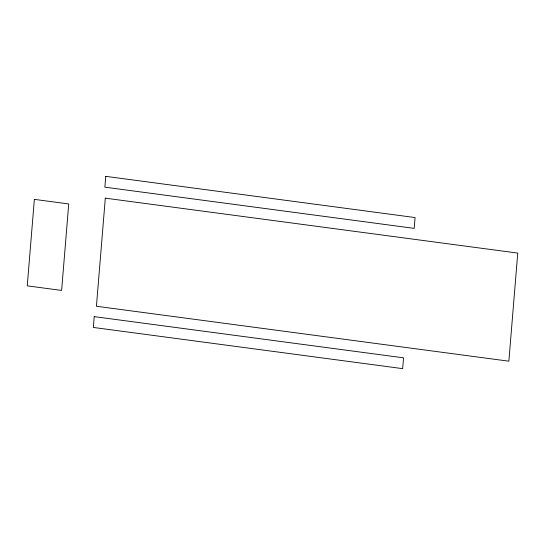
<?xml version="1.0" encoding="UTF-8"?>
<svg xmlns="http://www.w3.org/2000/svg" width="545" height="545" viewBox="0 0 545 545"><rect width="100%" height="100%" fill="white"/><g stroke="black" fill="none" stroke-linecap="round" stroke-linejoin="round"><path stroke-width="0.82" d="M34.362 199.375L27.25 285.853L61.619 290.43L68.731 203.953L34.362 199.375M94.21 316.631L93.324 327.443L402.653 368.645L403.538 357.833L94.21 316.631M105.75 176.355L104.858 187.167L414.186 228.369L415.079 217.557L105.75 176.355M105.314 198.155L96.424 306.256L508.86 361.192L517.75 253.091L105.314 198.155"/></g></svg>
